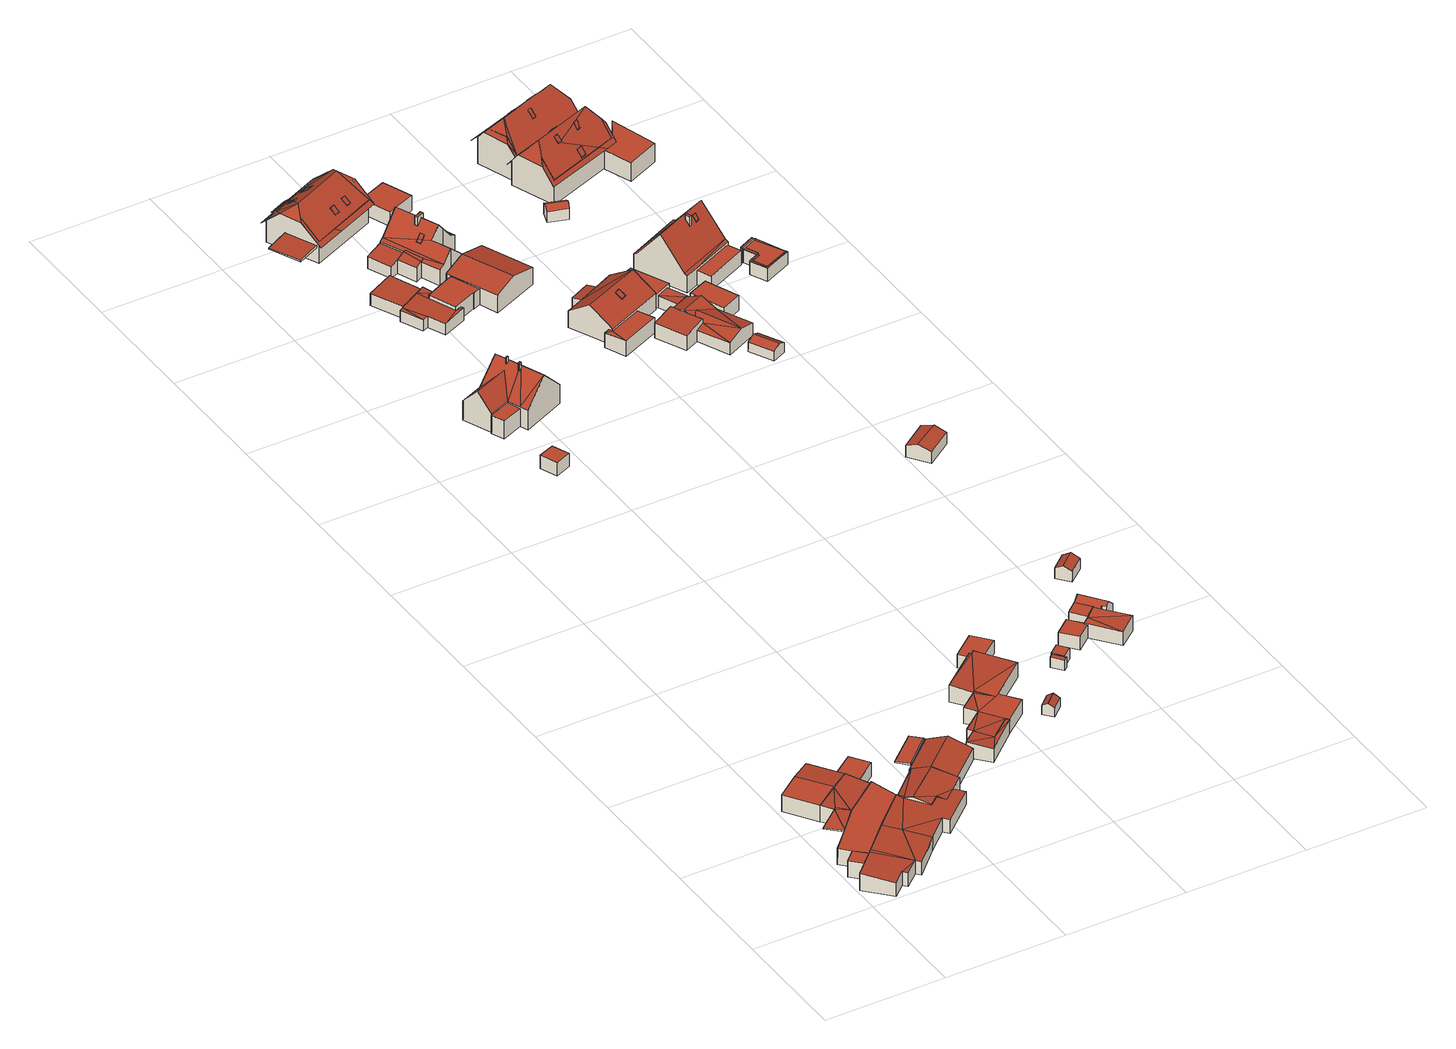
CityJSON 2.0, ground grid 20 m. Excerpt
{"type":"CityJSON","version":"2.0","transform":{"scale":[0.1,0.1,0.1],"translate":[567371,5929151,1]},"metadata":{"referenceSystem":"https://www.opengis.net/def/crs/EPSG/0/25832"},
"CityObjects":{
"building1":{"type":"Building","attributes":{"Grundfläche 2D":"447.391632","Grundhöhe NN":"1.188"},"children":["building1-1","building1-2"],"geometry":[{"type":"Solid","lod":"3","boundaries":[[[[0,1,2]],[[2,1,3,4]],[[3,1,5]],[[6,7,3]],[[7,8,9,10,4,3]],[[11,8,7,12]],[[13,14,15,16,17,18,19,20,21,22]],[[23,5,1]],[[5,23,24,25]],[[26,27,25]],[[28,29,30,5,25,27,31,32,8,11,12]],[[33,34,35,13]],[[36,37,38,25,24]],[[25,38,39,40,26]],[[37,36,41,38]],[[41,42,43,44,45,38]],[[46,38,45]],[[47,48,49,50,51]],[[50,52,51]],[[53,54,52,50]],[[55,49,56,57,58,59]],[[59,60,53,55]],[[61,62,4,63]],[[64,4,62,65,66,67]],[[68,69,70,71,72,73]],[[71,56,48,47,74,75,72]],[[56,49,48]],[[76,77,54,53]],[[78,79,80,51,52,81]],[[78,81,52,54,77]],[[65,62,61,82,83]],[[67,66,65,83,84]],[[67,84,85,64]],[[61,63,86,82]],[[2,64,85,87,0]],[[6,3,5,30,29]],[[29,28,7,6]],[[12,7,28]],[[8,88,89,9]],[[4,64,2]],[[10,9,89,86,63,4]],[[18,17,0,87,74,47]],[[79,90,91,92,20,19,18,47,51,80]],[[21,20,92,91,90,93,22]],[[35,14,13,22,93,94,13]],[[23,1,0,17]],[[23,17,16,24]],[[27,26,95,96]],[[31,27,96,97]],[[32,31,97,98]],[[32,98,88,8]],[[33,13,94,99]],[[34,33,99,100]],[[24,16,15,36]],[[38,101,102,39]],[[26,40,39,102,95]],[[35,34,100,103,43,42,41,36,15,14]],[[44,43,103,104]],[[45,44,104,105]],[[46,45,105,106]],[[46,106,101,38]],[[107,58,57,70,69,108]],[[60,59,58,107,109]],[[53,60,109,76]],[[56,71,70,57]],[[50,49,55,53]],[[73,72,75,110]],[[68,73,110,111]],[[69,68,111,108]],[[74,87,85,84,83,82,86,89,88,98,97,96,95,102,101,106,105,104,103,100,99,94,93,90,79,78,77,76,109,107,108,112,108,111,110,75]]]],"semantics":{"surfaces":[{"type":"RoofSurface"},{"type":"WallSurface"},{"type":"GroundSurface"}],"values":[[0,0,0,0,0,0,0,0,0,0,0,0,0,0,0,0,0,0,0,0,0,0,0,0,0,1,1,1,1,1,1,1,1,1,1,1,1,1,1,1,1,1,1,1,1,1,1,1,1,1,1,1,1,1,1,1,1,1,1,1,1,1,1,1,1,1,1,1,1,2]]}}]},
"building1-1":{"type":"BuildingInstallation","parents":["building1"],"geometry":[{"type":"MultiSurface","lod":"3","boundaries":[[[113,114,115]],[[115,114,116,92]],[[117,116,114]],[[113,115,51,80,81,52]],[[114,113,52,81,118,117]],[[116,117,118,119]],[[119,118,81,80,91]]],"semantics":{"surfaces":[{"type":"RoofSurface"},{"type":"WallSurface"},{"type":"OuterCeilingSurface"}],"values":[0,0,0,1,1,1,2]}}]},
"building1-2":{"type":"BuildingInstallation","parents":["building1"],"geometry":[{"type":"MultiSurface","lod":"3","boundaries":[[[120,121,122,123]],[[124,125,123,122]],[[125,126,120,123]],[[126,127,121,120]],[[121,127,124,122]],[[126,125,124,127]]],"semantics":{"surfaces":[{"type":"RoofSurface"},{"type":"WallSurface"},{"type":"OuterCeilingSurface"}],"values":[0,1,1,1,1,2]}}]},
"building2":{"type":"Building","attributes":{"Grundfläche 2D":"148.077625","Grundhöhe NN":"1.293"},"geometry":[{"type":"Solid","lod":"3","boundaries":[[[[128,129,130,131]],[[131,132,128]],[[130,133,134,135]],[[131,130,135,136,137]],[[138,139,140,141,142,143,144]],[[145,146,147]],[[145,147,133]],[[148,134,133,147,149,150]],[[145,133,151]],[[152,153,154,155]],[[156,155,154]],[[157,155,156]],[[158,155,157,159]],[[160,153,147]],[[153,149,147]],[[155,158,149,153,152]],[[128,161,162,145,129]],[[129,145,151,130]],[[151,133,130]],[[134,163,164,135]],[[140,137,136,135,164,165,141]],[[137,140,139,131]],[[131,139,138,132]],[[132,138,166,161,128]],[[142,141,165,167]],[[143,142,167,168]],[[144,143,168,169]],[[144,169,166,138]],[[149,159,157,150]],[[170,147,146,171]],[[150,157,172,173,148]],[[134,148,173,163]],[[145,162,171,146]],[[154,153,174,175]],[[156,154,175,176]],[[157,156,176,172]],[[160,147,170,177]],[[152,153,160,177,174,153]],[[159,149,158]],[[166,169,168,167,165,164,163,173,172,176,175,174,177,170,171,162,161]]]],"semantics":{"surfaces":[{"type":"RoofSurface"},{"type":"WallSurface"},{"type":"GroundSurface"}],"values":[[0,0,0,0,0,0,0,0,0,0,0,0,0,0,0,0,1,1,1,1,1,1,1,1,1,1,1,1,1,1,1,1,1,1,1,1,1,1,1,2]]}}]},
"building3":{"type":"Building","attributes":{"Grundfläche 2D":"8.543373","Grundhöhe NN":"1.080"},"geometry":[{"type":"Solid","lod":"3","boundaries":[[[[178,179,180,181]],[[182,183,181,180]],[[183,184,178,181]],[[184,185,179,178]],[[185,182,180,179]],[[185,184,183,182]]]],"semantics":{"surfaces":[{"type":"RoofSurface"},{"type":"WallSurface"},{"type":"GroundSurface"}],"values":[[0,1,1,1,1,2]]}}]},
"building4":{"type":"Building","attributes":{"Grundfläche 2D":"4.930308","Grundhöhe NN":"1.072"},"geometry":[{"type":"Solid","lod":"3","boundaries":[[[[186,187,188,189]],[[190,187,186,191]],[[189,188,192,193]],[[191,186,189,193,194]],[[190,191,194,195]],[[192,188,187,190,195]],[[194,193,192,195]]]],"semantics":{"surfaces":[{"type":"RoofSurface"},{"type":"WallSurface"},{"type":"GroundSurface"}],"values":[[0,0,1,1,1,1,2]]}}]},
"building5":{"type":"Building","attributes":{"Grundfläche 2D":"95.053345","Grundhöhe NN":"1.273"},"children":["building5-1","building5-2"],"geometry":[{"type":"Solid","lod":"3","boundaries":[[[[196,197,198,199,200]],[[201,202,199,198,203,204,205]],[[206,207,203]],[[207,208,203]],[[205,209,210,211,199,202,201]],[[212,200,209]],[[211,210,209,200,199]],[[208,204,203]],[[208,213,205,204]],[[214,215,216,217,218]],[[216,215,219,220]],[[217,216,220,221]],[[218,217,221,222]],[[197,196,223,224]],[[203,198,197,224,225]],[[206,203,225,226]],[[207,206,226,227]],[[208,207,227,219,215,213]],[[213,215,214,205]],[[228,212,209,205,214,218,222]],[[223,196,200,212,228]],[[220,219,227,226,225,224,223,228,222,221]]]],"semantics":{"surfaces":[{"type":"RoofSurface"},{"type":"WallSurface"},{"type":"GroundSurface"}],"values":[[0,0,0,0,0,0,0,0,0,0,1,1,1,1,1,1,1,1,1,1,1,2]]}}]},
"building5-1":{"type":"BuildingInstallation","parents":["building5"],"geometry":[{"type":"MultiSurface","lod":"3","boundaries":[[[229,230,231,232,233,234,235]],[[233,232,201,236]],[[237,235,234,233,236,210]],[[237,211,202,238,231,230,229,235]],[[238,201,232,231]]],"semantics":{"surfaces":[{"type":"RoofSurface"},{"type":"WallSurface"}],"values":[0,1,1,1,1]}}]},
"building5-2":{"type":"BuildingInstallation","parents":["building5"],"geometry":[{"type":"MultiSurface","lod":"3","boundaries":[[[239,240,241,242]],[[242,241,243,244]],[[244,245,239,242]],[[240,239,245,246]],[[246,243,241,240]]],"semantics":{"surfaces":[{"type":"RoofSurface"},{"type":"WallSurface"}],"values":[0,1,1,1,1]}}]},
"building6":{"type":"Building","attributes":{"Grundfläche 2D":"1.723390","Grundhöhe NN":"1.272"},"geometry":[{"type":"Solid","lod":"3","boundaries":[[[[247,248,249,250]],[[251,252,250,249]],[[252,253,247,250]],[[253,254,248,247]],[[254,251,249,248]],[[254,253,252,251]]]],"semantics":{"surfaces":[{"type":"RoofSurface"},{"type":"WallSurface"},{"type":"GroundSurface"}],"values":[[0,1,1,1,1,2]]}}]},
"building7":{"type":"Building","attributes":{"Grundfläche 2D":"4.255352","Grundhöhe NN":"1.276"},"geometry":[{"type":"Solid","lod":"3","boundaries":[[[[255,256,257,258,259]],[[260,261,257,256]],[[261,251,262,259,258,257]],[[262,263,255,259]],[[263,260,256,255]],[[251,261,260,263,262]]]],"semantics":{"surfaces":[{"type":"RoofSurface"},{"type":"WallSurface"},{"type":"GroundSurface"}],"values":[[0,1,1,1,1,2]]}}]},
"building8":{"type":"Building","attributes":{"Grundfläche 2D":"26.750072","Grundhöhe NN":"1.441"},"geometry":[{"type":"Solid","lod":"3","boundaries":[[[[264,265,266,267]],[[268,269,267,266]],[[269,270,264,267]],[[270,271,265,264]],[[271,268,266,265]],[[271,270,269,268]]]],"semantics":{"surfaces":[{"type":"RoofSurface"},{"type":"WallSurface"},{"type":"GroundSurface"}],"values":[[0,1,1,1,1,2]]}}]},
"building9":{"type":"Building","attributes":{"Grundfläche 2D":"113.035806","Grundhöhe NN":"1.486"},"children":["building9-1","building9-2","building9-3","building9-4","building9-5"],"geometry":[{"type":"Solid","lod":"3","boundaries":[[[[272,273,274,275,276,277,278]],[[275,274,279,280,276]],[[280,279,281,276]],[[282,283,281]],[[283,284,285]],[[283,285,286]],[[287,288,289,283,286,290,277]],[[283,289,288,287,277,276,281]],[[291,292,286]],[[286,292,277,290]],[[292,272,278,277]],[[293,294,295,296]],[[297,298,299,300,280,275,293,296,301]],[[302,303,290,289,304,305,299,298,306]],[[278,307,308,302,306,295,294]],[[296,295,306,298,297,301]],[[278,294,293,275,274,273,272]],[[280,279,274,275]],[[280,281,279]],[[281,299,282]],[[280,300,281]],[[300,299,281]],[[283,282,299,305]],[[284,283,289]],[[305,304,283]],[[304,289,283]],[[285,284,289]],[[289,286,285]],[[286,303,302,291]],[[289,290,286]],[[290,303,286]],[[291,302,292]],[[292,307,272]],[[302,308,292]],[[308,307,292]],[[272,307,278]]]],"semantics":{"surfaces":[{"type":"RoofSurface"},{"type":"WallSurface"},{"type":"GroundSurface"}],"values":[[0,0,0,0,0,0,0,0,0,0,0,1,1,1,1,2,0,0,0,0,0,0,0,0,0,0,0,0,0,0,0,0,0,0,0,0]]}}]},
"building9-1":{"type":"BuildingInstallation","parents":["building9"],"geometry":[{"type":"MultiSurface","lod":"3","boundaries":[[[309,310,311,312]],[[312,311,313,314]],[[309,312,314,315]],[[310,309,315,316]],[[311,310,316,313]]],"semantics":{"surfaces":[{"type":"RoofSurface"},{"type":"WallSurface"}],"values":[0,1,1,1,1]}}]},
"building9-2":{"type":"BuildingInstallation","parents":["building9"],"geometry":[{"type":"MultiSurface","lod":"3","boundaries":[[[317,318,319,320]],[[320,319,321,322]],[[317,320,322,323]],[[318,317,323,324]],[[319,318,324,321]]],"semantics":{"surfaces":[{"type":"RoofSurface"},{"type":"WallSurface"}],"values":[0,1,1,1,1]}}]},
"building9-3":{"type":"BuildingInstallation","parents":["building9"],"geometry":[{"type":"MultiSurface","lod":"3","boundaries":[[[325,326,327,328,329]],[[325,329,330]],[[331,330,329,328,332,287]],[[333,326,325,330,331,288]],[[327,326,333,334]],[[328,327,334,332]]],"semantics":{"surfaces":[{"type":"RoofSurface"},{"type":"WallSurface"}],"values":[0,0,1,1,1,1]}}]},
"building9-4":{"type":"BuildingInstallation","parents":["building9"],"geometry":[{"type":"MultiSurface","lod":"3","boundaries":[[[335,336,337,338,339]],[[336,335,340]],[[341,342,339,338]],[[342,343,344,340,335,339]],[[340,344,345,346,337,336]],[[346,341,338,337]]],"semantics":{"surfaces":[{"type":"RoofSurface"},{"type":"WallSurface"}],"values":[0,0,1,1,1,1]}}]},
"building9-5":{"type":"BuildingInstallation","parents":["building9"],"geometry":[{"type":"MultiSurface","lod":"3","boundaries":[[[347,348,349,350,351]],[[351,350,349,352,353]],[[354,347,351,353]],[[348,347,354,355]],[[349,348,355,352]],[[355,354,353,352]]],"semantics":{"surfaces":[{"type":"RoofSurface"},{"type":"WallSurface"},{"type":"OuterCeilingSurface"}],"values":[0,1,1,1,1,2]}}]},
"building10":{"type":"Building","attributes":{"Grundfläche 2D":"136.166281","Grundhöhe NN":"1.589"},"geometry":[{"type":"Solid","lod":"3","boundaries":[[[[356,357,358,359,360,361,362,363]],[[364,365,366,367]],[[365,368,369,366]],[[370,371,372]],[[371,373,372]],[[374,375,373,371,376,377,378]],[[379,380,377]],[[380,378,377]],[[381,375,374]],[[381,382,383,375]],[[373,361,360,384,385,372]],[[361,373,375,362]],[[386,387,357,356,363,362,375,383,382]],[[358,357,387,388]],[[359,358,388,389]],[[368,365,364,390,391]],[[359,389,392,369,368,391,384,360]],[[367,366,369,392,393]],[[364,367,393,390]],[[370,372,385,394]],[[376,371,370,394,395]],[[377,376,395,396]],[[379,377,396,397]],[[380,379,397,398]],[[378,380,398,399]],[[374,378,399,400]],[[381,374,400,401]],[[382,381,401,386]],[[387,386,401,400,399,398,397,396,395,394,385,384,391,390,393,392,389,388]]]],"semantics":{"surfaces":[{"type":"RoofSurface"},{"type":"WallSurface"},{"type":"GroundSurface"}],"values":[[0,0,0,0,0,0,0,0,0,0,1,1,1,1,1,1,1,1,1,1,1,1,1,1,1,1,1,1,2]]}}]},
"building11":{"type":"Building","attributes":{"Grundfläche 2D":"53.881097","Grundhöhe NN":"1.202"},"geometry":[{"type":"Solid","lod":"3","boundaries":[[[[402,403,404,405]],[[406,407,402]],[[407,403,402]],[[408,409,410]],[[409,408,411,412]],[[412,413,409]],[[414,415,412,411,416,405,404]],[[417,418,419,420]],[[421,422,423,424,425,426]],[[425,424,406,402,427,428]],[[429,407,406,424,423,430]],[[403,407,429,431]],[[403,431,432,404]],[[433,410,434,435,436,437]],[[410,409,434]],[[410,433,437,438,408]],[[416,411,408,438,439]],[[432,440,414,404]],[[415,414,440,441]],[[442,413,412,415,441,443]],[[435,434,409,413,442,436]],[[419,416,439,444,420]],[[420,444,427,402,417]],[[418,417,402,405]],[[418,405,416,419]],[[426,425,428,445]],[[421,426,445,446]],[[422,421,446,447]],[[423,422,447,430]],[[429,430,447,446,445,428,427,444,439,438,437,436,442,443,441,440,432,431]]]],"semantics":{"surfaces":[{"type":"RoofSurface"},{"type":"WallSurface"},{"type":"GroundSurface"}],"values":[[0,0,0,0,0,0,0,0,0,1,1,1,1,1,1,1,1,1,1,1,1,1,1,1,1,1,1,1,1,2]]}}]},
"building12":{"type":"Building","attributes":{"Grundfläche 2D":"91.628810","Grundhöhe NN":"1.476"},"children":["building12-1","building12-2"],"geometry":[{"type":"MultiSurface","lod":"3","boundaries":[[[448,449,450]],[[451,449,448]],[[452,453,448]],[[453,454,453,455,456,457,451,458]],[[458,451,448,453]],[[459,460,461,462,456,455,453,452]],[[460,459,463,464,462,461]],[[463,459,465,466,467,468]],[[468,469,470,463]],[[464,471,472,473,462]],[[474,468,467,466]],[[475,474,466,476]],[[477,478,479,480,476]],[[472,457,456,462,473]],[[456,453,455]],[[481,478,465,459,452,448,450,482,483]],[[465,478,477,466]],[[470,469,484,485]],[[464,463,470,485,486]],[[471,464,486,487]],[[472,471,487,488]],[[451,457,472,488,489,449]],[[450,449,489,482]],[[476,466,477]],[[475,476,490,491]],[[468,474,475,491,484,469]],[[479,478,481,492]],[[480,479,492,493]],[[480,493,490,476]],[[490,493,492,481,483,482,489,488,487,486,485,484,491]]],"semantics":{"surfaces":[{"type":"RoofSurface"},{"type":"WallSurface"},{"type":"GroundSurface"}],"values":[0,0,0,0,0,0,0,0,0,0,0,0,0,1,1,1,1,1,1,1,1,1,1,1,1,1,1,1,1,2]}}]},
"building12-1":{"type":"BuildingInstallation","parents":["building12"],"geometry":[{"type":"MultiSurface","lod":"3","boundaries":[[[494,495,496,497,498,499,500]],[[501,502,496,495]],[[503,504,499,498]],[[496,502,453,497]],[[498,497,453,503]],[[454,458,501,495,494,500,499,504,455]]],"semantics":{"surfaces":[{"type":"RoofSurface"},{"type":"WallSurface"}],"values":[0,1,1,1,1,1]}}]},
"building12-2":{"type":"BuildingInstallation","parents":["building12"],"geometry":[{"type":"MultiSurface","lod":"3","boundaries":[[[505,506,507,508]],[[506,509,510,507]],[[510,509,511,512]],[[505,508,513,514]],[[513,508,507,510,512,460]],[[511,509,506,505,514,461]]],"semantics":{"surfaces":[{"type":"RoofSurface"},{"type":"WallSurface"}],"values":[0,0,1,1,1,1]}}]},
"building13":{"type":"Building","attributes":{"Grundfläche 2D":"25.120212","Grundhöhe NN":"1.486"},"geometry":[{"type":"Solid","lod":"3","boundaries":[[[[515,516,517,518]],[[519,520,518,517]],[[520,521,515,518]],[[521,522,516,515]],[[522,519,517,516]],[[522,521,520,519]]]],"semantics":{"surfaces":[{"type":"RoofSurface"},{"type":"WallSurface"},{"type":"GroundSurface"}],"values":[[0,1,1,1,1,2]]}}]},
"building14":{"type":"Building","attributes":{"Grundfläche 2D":"8.829042","Grundhöhe NN":"1.203"},"geometry":[{"type":"Solid","lod":"3","boundaries":[[[[523,524,525,526]],[[527,523,526,528]],[[528,526,525,529,530]],[[527,528,530,531]],[[524,523,527,531,532]],[[525,524,532,529]],[[530,529,532,531]]]],"semantics":{"surfaces":[{"type":"RoofSurface"},{"type":"WallSurface"},{"type":"GroundSurface"}],"values":[[0,0,1,1,1,1,2]]}}]},
"building15":{"type":"Building","attributes":{"Grundfläche 2D":"133.845676","Grundhöhe NN":"1.582"},"children":["building15-1"],"geometry":[{"type":"Solid","lod":"3","boundaries":[[[[533,534,535,536]],[[537,538,534,533,539,540,541]],[[542,535,534]],[[543,544,545,546]],[[547,548,549,550]],[[548,551,552,553]],[[553,549,548]],[[554,555,556,557]],[[548,540,539,533,536,558,559,560,551]],[[561,537,541,540,548,547,562]],[[563,564,542,534,538,537,561,565,555,554]],[[544,566,558,536,535,542,564,567,545]],[[546,545,567,568]],[[543,546,568,569]],[[544,543,569,566]],[[552,551,560,570]],[[553,552,570,571]],[[549,553,571,572]],[[550,549,572,573]],[[547,550,573,562]],[[556,555,565,574]],[[557,556,574,575]],[[554,557,575,563]],[[564,563,575,574,565,561,562,573,572,571,570,560,559,558,566,569,568,567]]]],"semantics":{"surfaces":[{"type":"RoofSurface"},{"type":"WallSurface"},{"type":"GroundSurface"}],"values":[[0,0,0,0,0,0,0,0,1,1,1,1,1,1,1,1,1,1,1,1,1,1,1,2]]}}]},
"building15-1":{"type":"BuildingInstallation","parents":["building15"],"geometry":[{"type":"MultiSurface","lod":"3","boundaries":[[[576,577,578,579]],[[578,577,580,581]],[[577,576,582,580]],[[579,578,581,583]],[[576,579,583,582]]],"semantics":{"surfaces":[{"type":"RoofSurface"},{"type":"WallSurface"}],"values":[0,1,1,1,1]}}]},
"building16":{"type":"Building","attributes":{"Grundfläche 2D":"88.314046","Grundhöhe NN":"1.592"},"geometry":[{"type":"Solid","lod":"3","boundaries":[[[[584,585,586,587]],[[584,587,588]],[[588,589,590,584]],[[591,592,588]],[[592,589,588]],[[593,594,589,592]],[[595,596,597,594,593,598,599,600,601]],[[590,589,594,602]],[[603,602,604,597,605,606,607,608]],[[609,610,611]],[[612,613,610,609,614]],[[587,586,615,616]],[[591,588,587,616,617]],[[609,599,598,593,592,591,617,618,614]],[[619,601,600,599,609,611,620]],[[595,601,619,621]],[[604,594,597]],[[594,604,602]],[[606,595,621,622,607]],[[608,607,622,623]],[[586,585,584,603,608,623,615]],[[605,597,596,595,606]],[[602,603,584,590]],[[611,610,624,620]],[[612,614,618,625]],[[613,612,625,626]],[[610,613,626,624]],[[616,615,623,622,621,619,620,624,626,625,618,617]]]],"semantics":{"surfaces":[{"type":"RoofSurface"},{"type":"WallSurface"},{"type":"GroundSurface"}],"values":[[0,0,0,0,0,0,0,0,0,0,0,1,1,1,1,1,1,1,1,1,1,1,1,1,1,1,1,2]]}}]},
"building17":{"type":"Building","attributes":{"Grundfläche 2D":"21.523373","Grundhöhe NN":"1.438"},"geometry":[{"type":"Solid","lod":"3","boundaries":[[[[627,628,629,630]],[[631,627,630,632]],[[632,630,629,633,634]],[[631,632,634,635]],[[628,627,631,635,636]],[[629,628,636,633]],[[634,633,636,635]]]],"semantics":{"surfaces":[{"type":"RoofSurface"},{"type":"WallSurface"},{"type":"GroundSurface"}],"values":[[0,0,1,1,1,1,2]]}}]},
"building18":{"type":"Building","attributes":{"Grundfläche 2D":"11.240688","Grundhöhe NN":"1.634"},"geometry":[{"type":"Solid","lod":"3","boundaries":[[[[637,638,639,640]],[[641,638,637,642]],[[640,639,643,644]],[[642,637,640,644,645]],[[641,642,645,646]],[[643,639,638,641,646]],[[645,644,643,646]]]],"semantics":{"surfaces":[{"type":"RoofSurface"},{"type":"WallSurface"},{"type":"GroundSurface"}],"values":[[0,0,1,1,1,1,2]]}}]},
"building19":{"type":"Building","attributes":{"Grundfläche 2D":"21.563229","Grundhöhe NN":"1.645"},"geometry":[{"type":"Solid","lod":"3","boundaries":[[[[647,648,649,650]],[[651,652,650,649]],[[652,653,647,650]],[[653,654,648,647]],[[654,651,649,648]],[[654,653,652,651]]]],"semantics":{"surfaces":[{"type":"RoofSurface"},{"type":"WallSurface"},{"type":"GroundSurface"}],"values":[[0,1,1,1,1,2]]}}]},
"building20":{"type":"Building","attributes":{"Grundfläche 2D":"7.257418","Grundhöhe NN":"1.707"},"geometry":[{"type":"Solid","lod":"3","boundaries":[[[[655,656,657,658]],[[659,656,655,660]],[[658,657,661,662]],[[660,655,658,662,663]],[[659,660,663,664]],[[661,657,656,659,664]],[[663,662,661,664]]]],"semantics":{"surfaces":[{"type":"RoofSurface"},{"type":"WallSurface"},{"type":"GroundSurface"}],"values":[[0,0,1,1,1,1,2]]}}]},
"building21":{"type":"Building","attributes":{"Grundfläche 2D":"112.595807","Grundhöhe NN":"1.614"},"children":["building21-1","building21-2"],"geometry":[{"type":"Solid","lod":"3","boundaries":[[[[665,666,667,668]],[[669,666,665]],[[670,667,666,671,672]],[[673,674,675]],[[674,676,675]],[[675,676,670,672,671]],[[677,678,679,680]],[[680,679,681,682]],[[677,680,682,683]],[[678,677,683,684]],[[678,684,685,669,665,668,686,681,679]],[[673,675,671,666,669,685,687]],[[674,673,687,688]],[[668,667,670,676,674,688,686]],[[682,681,686,688,687,685,684,683]]]],"semantics":{"surfaces":[{"type":"RoofSurface"},{"type":"WallSurface"},{"type":"GroundSurface"}],"values":[[0,0,0,0,0,0,0,1,1,1,1,1,1,1,2]]}}]},
"building21-1":{"type":"BuildingInstallation","parents":["building21"],"geometry":[{"type":"MultiSurface","lod":"3","boundaries":[[[689,690,691,692]],[[691,690,693,694]],[[690,689,695,693]],[[694,696,692,691]],[[696,695,689,692]]],"semantics":{"surfaces":[{"type":"RoofSurface"},{"type":"WallSurface"}],"values":[0,1,1,1,1]}}]},
"building21-2":{"type":"BuildingInstallation","parents":["building21"],"geometry":[{"type":"MultiSurface","lod":"3","boundaries":[[[697,698,699,700,701]],[[702,703,699,698]],[[703,704,700,699]],[[705,701,700,704]],[[698,697,701,705,706,702]]],"semantics":{"surfaces":[{"type":"RoofSurface"},{"type":"WallSurface"}],"values":[0,1,1,1,1]}}]},
"building22":{"type":"Building","attributes":{"Grundfläche 2D":"96.705701","Grundhöhe NN":"1.539"},"children":["building22-1","building22-2","building22-3","building22-4","building22-5"],"geometry":[{"type":"MultiSurface","lod":"3","boundaries":[[[707,708,709]],[[707,710,711,712,713,714,715,716,717,718,719,720,721]],[[722,708,707,721]],[[713,712,723,724,725,714]],[[716,715,726,727,717]],[[728,726,729,730,718]],[[717,727,726,728,718]],[[731,732,733,734,720]],[[730,729,732,731,720,719,718]],[[720,734,733,735,721]],[[708,722,721,735,733]],[[736,731,730,737,738,739]],[[707,722,735,734,736,739,740]],[[741,712,711,710,707,740,742]],[[723,712,741,743]],[[744,723,743,745]],[[727,716,713,744,745,746,747,738,737,728]],[[741,742,740,739,738,747,746,745,743]],[[722,707,708]],[[724,723,744,713,714,725]],[[713,715,714]],[[715,716,727,726]],[[715,713,716]],[[728,737,730,729,726]],[[727,728,726]],[[730,731,732,729]],[[736,734,733,732,731]],[[733,735,722,708]],[[735,733,734]]],"semantics":{"surfaces":[{"type":"RoofSurface"},{"type":"WallSurface"},{"type":"GroundSurface"}],"values":[0,0,0,0,0,0,0,0,0,0,0,1,1,1,1,1,1,2,0,0,0,0,0,0,0,0,0,0,0]}}]},
"building22-1":{"type":"BuildingInstallation","parents":["building22"],"geometry":[{"type":"MultiSurface","lod":"3","boundaries":[[[748,749,750,751]],[[752,753,751,750]],[[754,755,749,748,756]],[[752,750,749,755]],[[753,756,748,751]]],"semantics":{"surfaces":[{"type":"RoofSurface"},{"type":"WallSurface"}],"values":[0,1,1,1,1]}}]},
"building22-2":{"type":"BuildingInstallation","parents":["building22"],"geometry":[{"type":"MultiSurface","lod":"3","boundaries":[[[757,758,759,760,761,762]],[[763,758,757]],[[762,761,760,764,765]],[[765,757,762]],[[760,759,758,763,764]]],"semantics":{"surfaces":[{"type":"RoofSurface"},{"type":"WallSurface"}],"values":[0,1,1,1,1]}}]},
"building22-3":{"type":"BuildingInstallation","parents":["building22"],"geometry":[{"type":"MultiSurface","lod":"3","boundaries":[[[766,767,768,769]],[[767,766,770,771]],[[768,772,769]],[[766,769,770]],[[768,767,771,772]]],"semantics":{"surfaces":[{"type":"RoofSurface"},{"type":"WallSurface"}],"values":[0,1,1,1,1]}}]},
"building22-4":{"type":"BuildingInstallation","parents":["building22"],"geometry":[{"type":"MultiSurface","lod":"3","boundaries":[[[773,774,775,776,777,778]],[[779,780,781,774,773,778]],[[782,783,776,775]],[[776,783,779,778,777]],[[781,782,775,774]]],"semantics":{"surfaces":[{"type":"RoofSurface"},{"type":"WallSurface"}],"values":[0,1,1,1,1]}}]},
"building22-5":{"type":"BuildingInstallation","parents":["building22"],"geometry":[{"type":"MultiSurface","lod":"3","boundaries":[[[784,785,786,787,788]],[[789,787,786]],[[790,791,792,793,785,784]],[[786,785,794,795]],[[794,785,793,796]],[[795,797,789,786]],[[788,787,789,797,798,799]],[[800,792,796,793,792,791,790,784,788,799,801,802]],[[797,795,798]],[[795,799,798]],[[799,795,794,801]],[[792,800,802,801,794,796]]],"semantics":{"surfaces":[{"type":"RoofSurface"},{"type":"WallSurface"},{"type":"OuterCeilingSurface"}],"values":[0,0,0,1,1,1,1,1,2,2,2,2]}}]},
"building23":{"type":"Building","attributes":{"Grundfläche 2D":"133.229516","Grundhöhe NN":"1.445"},"children":["building23-1","building23-2","building23-3","building23-4","building23-5"],"geometry":[{"type":"MultiSurface","lod":"3","boundaries":[[[803,804,805,806,807]],[[804,803,807,808,809]],[[809,808,707,804]],[[810,808,811,812,813]],[[814,711,710,707,808,810,813,815,816,817]],[[818,819,820,815,813,812,811]],[[821,815,820,819,822,823]],[[821,823,817,816,815]],[[824,825,826,827,828,829]],[[742,830,804,707,710,711]],[[805,804,830,831]],[[803,805,831,832]],[[833,812,810,809,803,832,834]],[[826,835,833,834,836,827]],[[821,835,826,837,742,711,816]],[[827,836,838,839,828]],[[829,828,839,840]],[[824,829,840,841]],[[825,824,841,842]],[[825,842,843,837,826]],[[836,837,843,838]],[[834,832,831,830,742,837,836]],[[838,843,842,841,840,839]],[[806,803,807]],[[803,806,805]],[[803,809,808,807]],[[812,811,808,810]],[[809,810,808]],[[833,844,835,821,823,822,819,818,811,812]],[[816,817,823,821]],[[817,816,711,814]]],"semantics":{"surfaces":[{"type":"RoofSurface"},{"type":"WallSurface"},{"type":"GroundSurface"}],"values":[0,0,0,0,0,0,0,0,0,1,1,1,1,1,1,1,1,1,1,1,1,2,2,0,0,0,0,0,0,0,0]}}]},
"building23-1":{"type":"BuildingInstallation","parents":["building23"],"geometry":[{"type":"MultiSurface","lod":"3","boundaries":[[[845,846,847,848]],[[847,846,849,850]],[[845,848,851,852]],[[848,847,850,851]],[[846,845,852,849]]],"semantics":{"surfaces":[{"type":"RoofSurface"},{"type":"WallSurface"}],"values":[0,1,1,1,1]}}]},
"building23-2":{"type":"BuildingInstallation","parents":["building23"],"geometry":[{"type":"MultiSurface","lod":"3","boundaries":[[[853,854,855,856]],[[857,855,854]],[[858,859,853,856]],[[856,855,857,858]],[[853,859,854]]],"semantics":{"surfaces":[{"type":"RoofSurface"},{"type":"WallSurface"}],"values":[0,1,1,1,1]}}]},
"building23-3":{"type":"BuildingInstallation","parents":["building23"],"geometry":[{"type":"MultiSurface","lod":"3","boundaries":[[[860,861,862,863]],[[862,861,864,865]],[[860,863,866,867]],[[863,862,865,866]],[[861,860,867,864]]],"semantics":{"surfaces":[{"type":"RoofSurface"},{"type":"WallSurface"}],"values":[0,1,1,1,1]}}]},
"building23-4":{"type":"BuildingInstallation","parents":["building23"],"geometry":[{"type":"MultiSurface","lod":"3","boundaries":[[[868,869,870,871,872,873,874]],[[875,873,874,873,872]],[[820,876,871,870,877]],[[878,879,877,870,869,868,874]],[[876,875,872,871]]],"semantics":{"surfaces":[{"type":"RoofSurface"},{"type":"WallSurface"}],"values":[0,1,1,1,1]}}]},
"building23-5":{"type":"BuildingInstallation","parents":["building23"],"geometry":[{"type":"MultiSurface","lod":"3","boundaries":[[[880,881,882]],[[883,881,880,884]],[[885,882,881]],[[886,887,888,889,883,884]],[[881,883,890,891]],[[890,883,889,892]],[[885,881,891,893]],[[880,882,885,893,894,895]],[[888,892,889,888,887,886,884,880,895,896,897]],[[891,894,893]],[[896,895,894,891,890]],[[888,897,896,890,892]]],"semantics":{"surfaces":[{"type":"RoofSurface"},{"type":"WallSurface"},{"type":"OuterCeilingSurface"}],"values":[0,0,0,0,1,1,1,1,1,2,2,2]}}]},
"building24":{"type":"Building","attributes":{"Grundfläche 2D":"24.529831","Grundhöhe NN":"1.579"},"children":["building24-1","building24-2"],"geometry":[{"type":"Solid","lod":"3","boundaries":[[[[898,899,900]],[[901,900,899,902,903]],[[904,905,900,901,903,906,907,908,909,910,911,912]],[[913,898,900,905,914]],[[899,898,913,915]],[[902,899,915,916]],[[903,902,916,917]],[[906,903,917,918]],[[907,906,918,919]],[[908,907,919,920]],[[909,908,920,921]],[[910,909,921,922]],[[911,910,922,923]],[[912,911,923,924]],[[904,912,924,925]],[[905,904,925,914]],[[916,915,913,914,925,924,923,922,921,920,919,918,917]]]],"semantics":{"surfaces":[{"type":"RoofSurface"},{"type":"WallSurface"},{"type":"GroundSurface"}],"values":[[0,0,0,1,1,1,1,1,1,1,1,1,1,1,1,1,2]]}}]},
"building24-1":{"type":"BuildingInstallation","parents":["building24"],"geometry":[{"type":"MultiSurface","lod":"3","boundaries":[[[926,927,928,929,930,931,932]],[[903,906,928,927]],[[906,907,929,928]],[[907,908,930,929]],[[908,909,931,930]],[[909,910,932,931]],[[911,933,934,935,903,927,926,932,910]]],"semantics":{"surfaces":[{"type":"RoofSurface"},{"type":"WallSurface"}],"values":[0,1,1,1,1,1,1]}}]},
"building24-2":{"type":"BuildingInstallation","parents":["building24"],"geometry":[{"type":"MultiSurface","lod":"3","boundaries":[[[936,937,938,939,934,933,940,941,942,943,944,945]],[[911,912,940,933]],[[912,904,941,940]],[[904,905,942,941]],[[943,942,905,900]],[[900,901,944,943]],[[945,944,901,946]],[[936,945,946,947]],[[937,936,947,948]],[[938,937,948,949]],[[949,950,939,938]],[[939,950,935,934]]],"semantics":{"surfaces":[{"type":"RoofSurface"},{"type":"WallSurface"}],"values":[0,1,1,1,1,1,1,1,1,1,1,1]}}]}
},
"vertices":[
[147,180,26],[155,171,31],[202,230,26],[162,158,36],[222,208,36],[152,169,31],[180,137,29],[196,150,30],[228,157,26],[250,176,26],[247,179,27],[207,139,26],[205,141,27],[24,97,30],[42,79,31],[46,83,31],[90,126,31],[147,180,31],[134,228,30],[76,183,30],[73,181,30],[43,148,30],[9,113,30],[147,180,32],[90,126,33],[112,105,30],[143,73,25],[178,104,26],[196,150,28],[180,137,28],[164,155,30],[186,95,25],[241,143,25],[6,80,30],[24,62,30],[42,79,30],[46,83,33],[68,61,30],[92,36,26],[99,29,25],[125,54,25],[42,79,33],[24,62,32],[4,43,32],[41,3,26],[62,22,27],[68,15,26],[134,228,26],[111,262,31],[105,258,31],[81,241,31],[76,183,26],[58,200,28],[41,214,31],[56,199,28],[81,241,33],[111,262,30],[112,262,30],[77,313,30],[45,291,33],[7,264,31],[305,230,23],[280,259,36],[247,179,23],[202,230,24],[258,284,23],[205,237,23],[200,233,23],[139,300,27],[104,274,27],[112,262,27],[111,262,27],[124,243,27],[160,271,27],[134,228,2],[124,243,2],[41,214,2],[56,199,2],[58,200,2],[76,183,2],[76,183,25],[58,200,25],[305,230,2],[258,284,2],[200,233,2],[202,230,2],[247,179,2],[147,180,2],[228,157,2],[250,176,2],[73,181,2],[73,181,25],[73,181,28],[9,113,2],[24,97,2],[143,73,2],[178,104,2],[186,95,2],[241,143,2],[6,80,2],[24,62,2],[92,36,2],[99,29,2],[4,43,2],[41,3,2],[62,22,2],[68,15,2],[77,313,2],[104,274,2],[7,264,2],[160,271,2],[139,300,2],[112,262,2],
[58,200,30],[56,199,29],[76,183,29],[43,148,27],[20,170,27],[20,170,25],[43,148,25],
[238,297,28],[189,254,28],[205,237,29],[253,280,29],[205,237,26],[253,280,26],[238,297,26],[189,254,26],
[347,367,33],[370,338,30],[372,340,30],[414,416,33],[412,419,33],[393,314,29],[399,318,29],[462,368,29],[429,409,32],[420,421,33],[412,419,26],[414,416,26],[420,421,26],[429,409,26],[463,435,26],[439,464,26],[400,433,26],[370,338,29],[338,312,31],[352,295,30],[422,289,28],[378,262,28],[382,257,28],[372,340,29],[332,246,28],[322,259,29],[299,240,30],[342,233,27],[326,209,27],[382,257,27],[351,240,27],[378,262,27],[316,266,30],[347,367,3],[370,338,3],[399,318,3],[462,368,3],[429,409,3],[412,419,3],[463,435,3],[439,464,3],[400,433,3],[352,295,3],[338,312,3],[382,257,3],[422,289,3],[322,259,3],[299,240,3],[326,209,3],[316,266,3],
[141,1155,24],[152,1126,24],[179,1137,24],[167,1165,24],[179,1137,1],[167,1165,1],[141,1155,1],[152,1126,1],
[452,268,23],[471,286,23],[465,293,17],[446,276,17],[478,278,17],[459,261,17],[465,293,1],[446,276,1],[459,261,1],[478,278,1],
[245,1273,36],[213,1351,36],[176,1337,76],[193,1296,76],[209,1257,76],[188,1293,70],[191,1294,73],[142,1323,38],[175,1310,64],[160,1276,36],[141,1324,36],[106,1310,36],[116,1286,64],[168,1254,37],[191,1291,72],[192,1293,73],[173,1241,37],[125,1262,36],[160,1276,34],[125,1262,34],[124,1261,34],[133,1240,34],[168,1254,34],[125,1262,3],[124,1261,3],[133,1240,3],[168,1254,3],[245,1273,3],[213,1351,3],[142,1323,3],[141,1324,3],[106,1310,3],[173,1241,3],
[192,1293,83],[191,1294,83],[191,1295,83],[188,1293,83],[189,1291,83],[191,1291,83],[192,1292,83],[189,1291,70],[192,1292,73],[191,1295,73],
[184,1314,83],[183,1316,83],[180,1315,83],[181,1313,83],[180,1315,71],[181,1313,71],[184,1314,74],[183,1316,74],
[528,348,21],[534,353,21],[520,370,21],[514,365,21],[520,370,3],[514,365,3],[528,348,3],[534,353,3],
[548,368,23],[535,384,23],[519,371,23],[520,370,23],[532,355,23],[535,384,3],[519,371,3],[532,355,3],[548,368,3],
[135,1614,25],[159,1563,25],[201,1582,27],[179,1634,28],[201,1582,4],[179,1634,4],[135,1614,4],[159,1563,4],
[108,1760,68],[122,1729,38],[242,1782,38],[232,1793,50],[205,1823,84],[117,1784,84],[111,1767,72],[228,1812,68],[222,1815,72],[213,1846,70],[199,1878,38],[144,1853,39],[140,1860,32],[110,1847,32],[113,1839,39],[130,1818,62],[134,1828,55],[141,1846,44],[113,1833,43],[80,1825,38],[94,1795,68],[235,1786,44],[124,1737,43],[124,1737,5],[235,1786,5],[211,1841,5],[197,1871,5],[197,1871,44],[211,1841,72],[222,1815,5],[86,1821,44],[109,1832,44],[150,1850,44],[155,1852,44],[86,1821,5],[99,1792,71],[99,1793,71],
[178,1772,54],[174,1781,62],[166,1777,62],[170,1769,54],[166,1777,61],[170,1769,53],[178,1772,53],[174,1781,61],
[203,1783,54],[199,1792,62],[192,1789,62],[196,1780,54],[192,1789,61],[196,1780,53],[203,1783,53],[199,1792,61],
[134,1828,56],[133,1831,54],[125,1827,54],[129,1818,63],[130,1818,63],[137,1821,63],[137,1821,62],[129,1818,62],[133,1831,53],[125,1827,53],
[167,1841,58],[162,1844,54],[155,1841,54],[160,1829,65],[171,1834,65],[166,1845,54],[160,1829,64],[171,1834,64],[167,1841,57],[166,1845,53],[162,1844,53],[155,1841,53],
[63,1775,32],[86,1725,32],[122,1741,35],[114,1760,36],[100,1791,35],[122,1741,31],[100,1791,31],[63,1775,30],[86,1725,30],
[227,1517,34],[255,1529,34],[256,1528,34],[268,1533,34],[248,1580,34],[198,1557,34],[216,1513,34],[226,1517,34],[323,1619,36],[280,1602,48],[315,1518,48],[358,1536,36],[245,1587,36],[280,1503,36],[203,1583,30],[190,1577,28],[211,1563,29],[198,1557,28],[189,1495,25],[216,1513,28],[156,1561,25],[156,1560,25],[176,1524,25],[150,1557,25],[166,1520,25],[229,1512,28],[227,1517,28],[226,1517,28],[248,1580,6],[211,1563,6],[227,1517,6],[255,1529,6],[256,1528,6],[268,1533,6],[323,1619,6],[245,1587,6],[280,1503,6],[358,1536,6],[203,1583,6],[156,1561,6],[156,1560,6],[150,1557,6],[166,1520,6],[176,1524,6],[189,1495,6],[229,1512,6],
[605,413,27],[661,382,29],[631,420,28],[624,429,28],[594,404,27],[631,358,26],[629,470,21],[633,463,22],[633,464,21],[616,460,35],[645,422,35],[657,431,21],[634,422,31],[639,417,31],[606,452,28],[605,413,29],[624,429,29],[606,452,29],[587,436,29],[552,406,25],[573,381,25],[597,400,25],[594,404,25],[595,406,25],[578,427,25],[605,413,2],[595,406,2],[631,358,2],[597,400,2],[661,382,2],[631,420,2],[633,464,19],[633,463,21],[633,463,19],[633,463,2],[633,464,2],[629,470,2],[606,452,2],[634,422,2],[639,417,2],[657,431,2],[645,422,2],[587,436,2],[578,427,2],[552,406,2],[573,381,2],
[268,1730,38],[304,1662,35],[274,1732,35],[296,1659,39],[239,1718,74],[255,1681,74],[258,1677,72],[257,1677,74],[269,1648,74],[278,1652,62],[260,1678,69],[211,1706,38],[242,1661,51],[246,1654,53],[254,1643,56],[253,1606,37],[267,1612,56],[205,1703,35],[221,1665,35],[224,1666,36],[236,1635,36],[231,1633,33],[244,1602,33],[291,1622,32],[278,1652,32],[269,1648,42],[231,1633,34],[220,1628,29],[207,1659,29],[221,1665,32],[205,1703,32],[177,1692,26],[193,1653,26],[205,1703,5],[274,1732,5],[268,1730,5],[231,1633,5],[244,1602,5],[267,1612,5],[291,1622,5],[278,1652,5],[304,1662,5],[207,1659,5],[220,1628,5],[177,1692,5],[193,1653,5],
[258,1677,79],[262,1679,79],[260,1684,79],[255,1681,79],[247,1678,79],[249,1673,79],[257,1677,79],[262,1679,67],[260,1684,67],[247,1678,64],[249,1673,64],
[242,1653,49],[246,1654,54],[242,1661,52],[239,1660,49],[250,1656,59],[247,1663,59],[250,1656,58],[247,1663,58],[239,1660,48],[242,1653,48],
[284,1828,31],[238,1810,31],[257,1762,31],[303,1780,31],[257,1762,5],[303,1780,5],[284,1828,5],[238,1810,5],
[639,538,27],[648,528,20],[674,549,20],[665,560,27],[631,548,20],[657,570,20],[674,549,2],[657,570,2],[631,548,2],[648,528,2],
[363,1387,61],[460,1429,61],[379,1435,35],[348,1421,35],[476,1393,35],[476,1394,36],[377,1356,40],[379,1350,35],[434,1374,35],[443,1465,35],[372,1451,30],[379,1435,34],[413,1451,34],[406,1467,30],[434,1374,32],[379,1350,32],[382,1318,33],[446,1346,33],[377,1356,32],[376,1356,32],[367,1352,32],[448,1455,31],[476,1394,31],[508,1409,31],[480,1469,31],[348,1421,6],[363,1387,6],[377,1356,6],[476,1393,6],[434,1374,6],[448,1455,6],[443,1465,6],[476,1394,6],[379,1435,6],[413,1451,6],[406,1467,6],[372,1451,6],[376,1356,6],[367,1352,6],[382,1318,6],[446,1346,6],[508,1409,6],[480,1469,6],
[426,1393,50],[421,1403,57],[413,1399,57],[418,1389,50],[421,1403,56],[413,1399,56],[426,1393,49],[418,1389,49],
[500,1303,30],[499,1303,30],[487,1297,26],[511,1245,27],[537,1257,35],[505,1329,35],[494,1315,30],[563,1269,28],[537,1326,27],[526,1350,40],[487,1332,40],[477,1353,29],[478,1351,30],[483,1339,37],[515,1372,28],[515,1373,28],[497,1364,28],[476,1355,28],[489,1326,37],[500,1303,37],[487,1332,37],[478,1351,37],[477,1353,37],[440,1336,32],[463,1286,32],[515,1373,27],[482,1397,27],[497,1364,26],[518,1374,27],[503,1407,27],[515,1372,27],[487,1297,6],[511,1245,6],[563,1269,6],[515,1372,6],[476,1355,6],[497,1364,6],[477,1353,6],[440,1336,6],[463,1286,6],[482,1397,6],[518,1374,6],[503,1407,6],
[610,892,31],[623,874,24],[666,904,24],[655,921,31],[599,907,24],[643,938,24],[666,904,4],[643,938,4],[599,907,4],[623,874,4],
[569,1205,29],[549,1244,29],[537,1239,23],[557,1200,23],[560,1250,23],[580,1211,23],[537,1239,6],[557,1200,6],[580,1211,6],[560,1250,6],
[577,1331,32],[554,1386,32],[521,1372,32],[544,1316,32],[521,1372,6],[544,1316,6],[577,1331,6],[554,1386,6],
[487,1653,32],[455,1663,32],[452,1653,26],[483,1643,26],[459,1674,26],[490,1664,26],[452,1653,7],[483,1643,7],[490,1664,7],[459,1674,7],
[558,1415,36],[626,1451,39],[534,1409,39],[536,1405,36],[628,1446,36],[517,1447,90],[609,1488,90],[567,1469,90],[589,1532,36],[498,1490,36],[591,1527,38],[500,1485,38],[637,1424,31],[627,1446,31],[558,1415,31],[568,1393,31],[558,1415,6],[568,1393,6],[637,1424,6],[627,1446,6],[628,1446,6],[536,1405,6],[589,1532,6],[498,1490,6],
[592,1467,76],[590,1473,84],[584,1470,84],[586,1464,76],[590,1473,83],[584,1470,83],[592,1467,75],[586,1464,75],
[572,1468,93],[569,1466,93],[572,1459,93],[576,1461,93],[573,1468,93],[569,1466,86],[572,1459,76],[576,1461,76],[573,1468,86],[572,1468,86],
[467,1761,52],[458,1772,68],[463,1759,52],[525,1781,52],[582,1802,52],[584,1803,52],[591,1805,52],[595,1807,52],[591,1820,69],[585,1823,75],[566,1834,95],[542,1825,95],[533,1822,95],[492,1807,95],[467,1798,95],[461,1779,76],[586,1798,47],[587,1796,44],[598,1799,44],[576,1861,69],[574,1855,75],[573,1857,71],[568,1883,43],[564,1873,52],[446,1831,52],[436,1836,43],[444,1814,68],[448,1813,71],[449,1810,75],[442,1829,52],[567,1874,51],[567,1874,5],[442,1829,5],[467,1761,5],[584,1803,5],[582,1802,5],[586,1798,5],[593,1801,47],[593,1801,5],[591,1805,5],[585,1823,5],
[531,1827,90],[540,1830,90],[537,1839,79],[528,1836,79],[537,1839,78],[528,1836,78],[537,1829,89],[540,1830,89],[531,1827,89],
[496,1824,79],[487,1821,80],[489,1815,87],[490,1812,90],[493,1813,90],[499,1815,90],[487,1821,79],[490,1812,89],[499,1815,89],
[513,1853,54],[504,1850,54],[507,1842,65],[516,1845,64],[513,1853,53],[504,1850,53],[507,1842,64],
[517,1799,76],[521,1800,76],[518,1809,87],[512,1807,87],[514,1802,81],[515,1798,76],[515,1798,75],[517,1799,75],[521,1800,75],[518,1809,86],[512,1807,86],
[585,1823,37],[591,1819,30],[585,1836,30],[583,1829,37],[584,1827,37],[581,1835,30],[586,1822,35],[586,1820,33],[587,1819,32],[587,1817,30],[591,1819,29],[585,1836,29],[587,1817,29],[581,1835,29],[583,1829,36],[584,1827,36],[586,1820,32],[585,1823,36],[586,1822,34],
[457,1760,47],[463,1759,51],[462,1762,47],[461,1765,42],[451,1762,42],[458,1742,68],[461,1751,60],[465,1737,76],[473,1700,68],[476,1708,77],[482,1726,95],[586,1804,52],[581,1762,95],[588,1784,74],[591,1791,67],[480,1681,42],[593,1721,42],[516,1725,79],[601,1750,73],[612,1728,42],[606,1747,67],[637,1781,37],[610,1733,37],[607,1732,37],[591,1726,37],[608,1680,37],[661,1703,37],[463,1759,5],[462,1762,5],[457,1760,5],[484,1687,49],[484,1687,5],[607,1732,49],[591,1726,5],[607,1732,5],[591,1726,4],[608,1680,4],[661,1703,4],[637,1781,4],[610,1733,4],[607,1732,4],[592,1726,49],
[527,1751,87],[524,1760,77],[518,1757,77],[521,1749,87],[524,1760,76],[518,1757,76],[521,1749,86],[527,1751,86],
[553,1714,52],[550,1722,62],[541,1718,62],[544,1710,52],[541,1718,61],[544,1710,51],[553,1714,51],
[561,1741,79],[558,1748,89],[551,1745,89],[554,1738,79],[558,1748,88],[551,1745,88],[554,1738,78],[561,1741,78],
[510,1729,88],[512,1725,82],[512,1723,80],[520,1726,80],[517,1733,89],[511,1730,88],[510,1730,88],[517,1733,88],[520,1726,79],[512,1723,79],[510,1729,87],[512,1725,81],
[591,1777,37],[593,1786,30],[590,1778,37],[598,1768,30],[593,1773,37],[588,1784,30],[593,1771,35],[594,1769,33],[594,1769,32],[595,1767,30],[598,1768,29],[593,1786,29],[595,1767,29],[588,1784,29],[590,1778,36],[591,1777,36],[593,1773,36],[593,1771,34],
[694,1391,28],[672,1441,28],[693,1390,29],[692,1392,29],[672,1442,28],[667,1439,29],[635,1398,29],[648,1370,29],[665,1442,29],[644,1432,29],[643,1432,29],[640,1431,29],[641,1427,29],[642,1427,29],[652,1406,29],[694,1391,6],[648,1370,6],[672,1441,6],[672,1442,6],[667,1439,6],[665,1442,6],[644,1432,6],[643,1432,6],[640,1431,6],[641,1427,6],[642,1427,6],[652,1406,6],[635,1398,6],
[642,1427,32],[667,1439,32],[665,1442,32],[644,1432,32],[643,1432,32],[640,1431,32],[641,1427,32],[642,1427,30],[646,1429,30],[646,1429,29],
[639,1396,30],[654,1403,30],[653,1407,30],[655,1408,30],[652,1406,30],[635,1398,30],[648,1370,30],[693,1390,30],[692,1392,30],[649,1373,30],[649,1373,29],[639,1396,29],[654,1403,29],[653,1407,29],[655,1408,29]
]}
